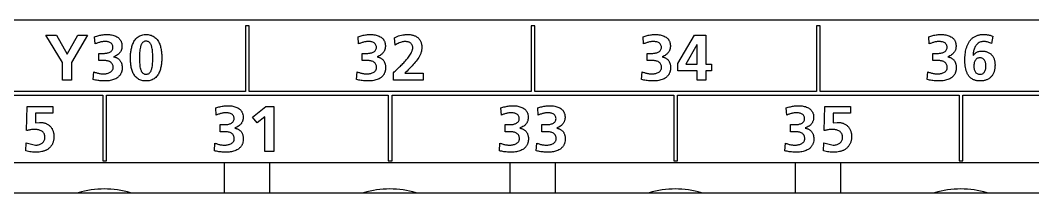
# Model space of a CAD drawing. Extents: x 147 to 432, y 261 to 358.
# Drawn here: x 345.72 to 372.75, y 280.18 to 284.78 of the extents above; entities that cross this region are included whole.
import ezdxf

# ---------------------------------------------------------------- set-up
doc = ezdxf.new("R2010")
doc.units = 0
doc.header["$MEASUREMENT"] = 0
doc.layers.get('0').update_dxf_attribs({"linetype": 'CONTINUOUS'})

msp = doc.modelspace()

# ---------------------------------------------------------------- linework, layer by layer
at = {"color": 7, "linetype": 'Continuous'}
for p, q in [((431.90553, 284.77723), (249.95553, 284.77723)), ((351.83314, 284.62696), (351.73323, 284.62696)), ((351.73323, 284.62696), (351.73323, 282.87686)), ((351.83314, 282.87686), (351.83314, 284.62696)), ((359.45335, 284.62696), (359.35344, 284.62696)), ((359.35344, 284.62696), (359.35344, 282.87686)), ((359.45335, 282.87686), (359.45335, 284.62696)), ((367.07321, 284.62696), (366.9733, 284.62696)), ((366.9733, 284.62696), (366.9733, 282.87686)), ((367.07321, 282.87686), (367.07321, 284.62696)), ((346.84568, 283.65269), (346.40781, 284.3772)), ((346.40781, 284.3772), (346.68927, 284.3772)), ((346.68927, 284.3772), (346.9728, 283.87421)), ((346.9728, 283.87421), (347.26116, 284.3772)), ((347.5154, 284.3772), (347.08615, 283.65269)), ((347.26116, 284.3772), (347.5154, 284.3772)), ((347.72004, 284.14534), (347.70626, 284.33758)), ((354.75114, 284.14534), (354.73736, 284.33758)), ((355.7261, 284.11296), (355.70715, 284.31208)), ((362.35791, 284.14534), (362.34413, 284.33758)), ((363.26983, 283.62169), (363.71803, 284.3772)), ((363.71803, 284.3772), (364.01672, 284.3772)), ((364.01672, 284.3772), (364.01672, 283.60618)), ((369.98328, 284.14534), (369.9695, 284.33758)), ((371.67827, 284.3548), (371.64726, 284.16084)), ((363.78315, 284.12639), (363.48618, 283.60618)), ((363.78659, 284.12639), (363.78315, 284.12639)), ((363.78659, 283.60618), (363.78659, 284.12639)), ((347.81961, 283.70402), (347.81961, 283.89316)), ((347.81961, 283.89316), (347.92951, 283.89316)), ((354.8507, 283.70402), (354.8507, 283.89316)), ((354.8507, 283.89316), (354.9606, 283.89316)), ((362.45747, 283.70402), (362.45747, 283.89316)), ((362.45747, 283.89316), (362.56737, 283.89316)), ((370.08285, 283.70402), (370.08285, 283.89316)), ((370.08285, 283.89316), (370.19275, 283.89316)), ((346.84568, 283.17865), (346.84568, 283.65269)), ((347.08615, 283.65269), (347.08615, 283.17865)), ((347.9364, 283.70402), (347.81961, 283.70402)), ((354.96749, 283.70402), (354.8507, 283.70402)), ((362.57426, 283.70402), (362.45747, 283.70402)), ((363.26983, 283.42773), (363.26983, 283.62169)), ((363.48618, 283.60618), (363.78659, 283.60618)), ((364.01672, 283.60618), (364.16969, 283.60618)), ((364.16969, 283.60618), (364.16969, 283.42773)), ((370.19964, 283.70402), (370.08285, 283.70402)), ((347.66871, 283.19759), (347.68249, 283.40189)), ((354.69946, 283.19759), (354.71324, 283.40189)), ((355.67994, 283.17865), (355.67994, 283.3795)), ((355.98724, 283.36744), (356.47644, 283.36744)), ((356.47644, 283.36744), (356.47644, 283.17865)), ((362.30623, 283.19759), (362.32001, 283.40189)), ((363.78659, 283.42773), (363.26983, 283.42773)), ((363.78659, 283.17865), (363.78659, 283.42773)), ((364.01672, 283.42773), (364.01672, 283.17865)), ((364.16969, 283.42773), (364.01672, 283.42773)), ((369.93161, 283.19759), (369.94539, 283.40189)), ((347.08615, 283.17865), (346.84568, 283.17865)), ((356.47644, 283.17865), (355.67994, 283.17865)), ((364.01672, 283.17865), (363.78659, 283.17865)), ((351.73323, 282.87686), (344.31319, 282.8772)), ((344.31319, 282.77729), (347.92365, 282.77695)), ((347.92365, 282.77695), (347.92365, 281.02684)), ((348.02356, 282.77695), (355.54351, 282.77695)), ((348.02356, 281.02684), (348.02356, 282.77695)), ((359.35344, 282.87686), (351.83314, 282.87686)), ((355.54351, 282.77695), (355.54351, 281.02684)), ((355.64342, 282.77695), (363.16337, 282.77695)), ((355.64342, 281.02684), (355.64342, 282.77695)), ((366.9733, 282.87686), (359.45335, 282.87686)), ((363.16337, 282.77695), (363.16337, 281.02684)), ((363.26328, 282.77695), (370.78323, 282.77695)), ((363.26328, 281.02684), (363.26328, 282.77695)), ((374.49326, 282.87686), (367.07321, 282.87686)), ((370.78323, 282.77695), (370.78323, 281.02684)), ((370.88314, 281.02684), (370.88314, 282.77695)), ((370.88314, 282.77695), (374.49326, 282.77695)), ((345.89104, 281.83299), (345.90276, 282.47688)), ((345.90276, 282.47688), (346.59143, 282.47688)), ((346.59143, 282.47688), (346.59143, 282.29842)), ((350.95327, 282.24503), (350.93948, 282.43726)), ((351.92237, 282.19542), (352.27274, 282.47688)), ((352.27274, 282.47688), (352.48564, 282.47688)), ((352.48564, 282.47688), (352.48564, 281.27833)), ((358.56314, 282.24503), (358.5497, 282.43726)), ((359.54568, 282.24503), (359.53224, 282.43726)), ((366.18059, 282.24503), (366.16681, 282.43726)), ((367.18104, 281.83299), (367.19276, 282.47688)), ((367.19276, 282.47688), (367.88143, 282.47688)), ((367.88143, 282.47688), (367.88143, 282.29842)), ((346.12944, 282.29842), (346.12428, 282.04245)), ((346.59143, 282.29842), (346.12944, 282.29842)), ((352.0426, 282.03901), (351.92237, 282.19542)), ((352.24518, 282.20403), (352.0426, 282.03901)), ((352.24518, 281.27833), (352.24518, 282.20403)), ((367.41944, 282.29842), (367.41428, 282.04245)), ((367.88143, 282.29842), (367.41944, 282.29842)), ((346.12428, 282.04245), (346.23417, 282.05451)), ((351.05283, 281.80371), (351.05283, 281.99284)), ((351.05283, 281.99284), (351.16273, 281.99284)), ((358.66304, 281.80371), (358.66304, 281.99284)), ((358.66304, 281.99284), (358.77294, 281.99284)), ((359.64559, 281.80371), (359.64559, 281.99284)), ((359.64559, 281.99284), (359.75548, 281.99284)), ((366.28015, 281.80371), (366.28015, 281.99284)), ((366.28015, 281.99284), (366.39005, 281.99284)), ((367.41428, 282.04245), (367.52417, 282.05451)), ((351.16962, 281.80371), (351.05283, 281.80371)), ((358.77983, 281.80371), (358.66304, 281.80371)), ((359.76237, 281.80371), (359.64559, 281.80371)), ((366.39694, 281.80371), (366.28015, 281.80371)), ((345.87382, 281.29211), (345.87898, 281.50674)), ((345.87898, 281.50674), (346.12428, 281.44645)), ((350.90159, 281.29728), (350.91537, 281.50157)), ((358.5118, 281.29728), (358.52559, 281.50157)), ((359.49435, 281.29728), (359.50813, 281.50157)), ((366.12926, 281.29728), (366.14304, 281.50157)), ((367.16382, 281.29211), (367.16899, 281.50674)), ((367.16899, 281.50674), (367.41428, 281.44645)), ((352.48564, 281.27833), (352.24518, 281.27833)), ((347.92365, 281.02684), (348.02356, 281.02684)), ((351.16553, 280.97723), (351.16553, 280.17724)), ((352.38553, 280.17724), (352.38553, 280.97723)), ((355.54351, 281.02684), (355.64342, 281.02684)), ((358.78553, 280.97723), (358.78553, 280.17724)), ((360.00553, 280.17724), (360.00553, 280.97723)), ((363.16337, 281.02684), (363.26328, 281.02684)), ((366.40553, 280.97723), (366.40553, 280.17724)), ((367.62553, 280.17724), (367.62553, 280.97723)), ((370.78323, 281.02684), (370.88314, 281.02684))]:
    msp.add_line(p, q, dxfattribs=at)
for points in [[(347.70626, 284.33758), (347.733297, 284.347651), (347.760684, 284.356725), (347.788373, 284.364834), (347.81632, 284.372005), (347.844145, 284.378191), (347.872492, 284.383565), (347.900992, 284.388062), (347.929614, 284.391698), (347.958331, 284.394487), (347.987118, 284.396431), (348.015948, 284.397573), (348.044798, 284.397848), (348.073638, 284.397035), (348.102484, 284.394978), (348.131136, 284.391609), (348.1596, 284.3869), (348.187791, 284.38077), (348.215602, 284.373103), (348.242896, 284.363764), (348.269499, 284.35261), (348.295184, 284.339483), (348.319671, 284.324241, -0.024679), (348.342622, 284.306777, -0.026626), (348.363658, 284.287048, -0.028502), (348.382396, 284.265129, -0.028882), (348.398487, 284.241199, -0.028888), (348.411715, 284.215575, -0.027389), (348.421963, 284.188623), (348.429206, 284.161283), (348.433876, 284.132824), (348.436046, 284.10406), (348.43601, 284.076129), (348.433739, 284.047372), (348.428912, 284.018938, -0.026391), (348.421267, 283.991129, -0.028288), (348.410633, 283.964323, -0.029202), (348.396978, 283.938923, -0.028999), (348.380458, 283.915287, -0.027419), (348.36138, 283.89366, -0.024871), (348.340145, 283.874142), (348.317176, 283.856696), (348.292857, 283.841179), (348.267505, 283.827414), (348.241393, 283.815145), (348.214693, 283.804214)], [(348.66331, 283.77465, -0.010947), (348.664364, 283.830983, -0.010486), (348.667826, 283.887226, -0.011929), (348.673785, 283.943258, -0.013786), (348.682613, 283.998906, -0.015831), (348.694718, 284.053932, -0.018694), (348.710574, 284.107993, -0.022185), (348.730776, 284.160579, -0.026677), (348.756003, 284.210937, -0.031904), (348.786924, 284.258002, -0.037206), (348.824039, 284.300338, -0.041942), (348.867354, 284.336278, -0.043179), (348.916132, 284.364357, -0.041311), (348.96898, 284.383749, -0.037362), (349.024203, 284.3946, -0.030572), (349.080415, 284.397871, -0.029986), (349.136659, 284.39454, -0.034964), (349.19196, 284.383963, -0.039622), (349.245075, 284.365293, -0.043162), (349.294331, 284.33806, -0.042653), (349.338224, 284.302825, -0.038567), (349.375816, 284.260917, -0.033471), (349.40699, 284.214023, -0.02784), (349.432214, 284.163661, -0.023044), (349.452198, 284.110992, -0.01912), (349.467699, 284.056827, -0.01589), (349.479382, 284.001708, -0.01348), (349.487778, 283.946225, -0.011594), (349.493417, 283.890159, -0.010018), (349.496632, 283.833902, -0.009002), (349.497708, 283.777564, -0.009046), (349.496792, 283.721221, -0.01032), (349.493695, 283.664959, -0.011831), (349.488113, 283.608889, -0.0137), (349.47969, 283.553178, -0.016087), (349.467968, 283.498069, -0.019304), (349.452389, 283.443928, -0.023187), (349.432293, 283.391304, -0.027993), (349.406934, 283.341014, -0.033021), (349.376119, 283.294877, -0.038531), (349.338478, 283.253013, -0.042609), (349.29456, 283.217818, -0.042889), (349.245296, 283.190598, -0.039713), (349.192187, 283.171921, -0.03513), (349.136899, 283.161384, -0.028842), (349.080694, 283.157986, -0.028069), (349.024411, 283.160781, -0.033589), (348.968944, 283.170464, -0.038637), (348.91545, 283.188034, -0.043454), (348.865584, 283.21413, -0.043455), (348.820974, 283.248453, -0.040357), (348.782783, 283.289808, -0.035326), (348.75126, 283.336463, -0.029285), (348.725997, 283.386804, -0.024136), (348.706234, 283.439554, -0.019701), (348.691142, 283.493834, -0.016157), (348.679974, 283.54906, -0.013588), (348.672096, 283.604853, -0.011222), (348.666998, 283.660969, -0.008866), (348.66415, 283.717248, -0.009183), (348.663306, 283.773592)], [(354.73736, 284.33758), (354.764391, 284.347649), (354.791773, 284.356722), (354.819456, 284.364829), (354.847396, 284.372), (354.875238, 284.378191), (354.90358, 284.383564), (354.932073, 284.388061), (354.960689, 284.391696), (354.9894, 284.394486), (355.018181, 284.39643), (355.047005, 284.397573), (355.075849, 284.397849), (355.104683, 284.397037), (355.133564, 284.394978), (355.16221, 284.391607), (355.190667, 284.386895), (355.218851, 284.380761), (355.246654, 284.373088), (355.273938, 284.363739), (355.300529, 284.352573), (355.326199, 284.339431), (355.350668, 284.324171, -0.024716), (355.373596, 284.306687, -0.026653), (355.394606, 284.286939, -0.028519), (355.413313, 284.265002, -0.028876), (355.429371, 284.241057, -0.028871), (355.442566, 284.215423, -0.027351), (355.452783, 284.188465), (355.459966, 284.161283), (355.464629, 284.132829), (355.466796, 284.104071), (355.46676, 284.076132), (355.46449, 284.047381), (355.459665, 284.018953, -0.026384), (355.452024, 283.991149, -0.028281), (355.441394, 283.964348, -0.029195), (355.427746, 283.938952, -0.028994), (355.411232, 283.915318, -0.027416), (355.392162, 283.893692, -0.02487), (355.370935, 283.874175), (355.347973, 283.856729), (355.323662, 283.841212), (355.298318, 283.827446), (355.272213, 283.815176), (355.24552, 283.804243)], [(355.70715, 284.31208), (355.743132, 284.329107), (355.779924, 284.344306), (355.81742, 284.357676), (355.855523, 284.369198), (355.894144, 284.378848), (355.933192, 284.386588), (355.972348, 284.39234, -0.012976), (356.011977, 284.39611, -0.01341), (356.051747, 284.39779, -0.014833), (356.091547, 284.397234, -0.017169), (356.13123, 284.394134, -0.019752), (356.170575, 284.388121, -0.022297), (356.208771, 284.378947, -0.025971), (356.24639, 284.365973, -0.029424), (356.28234, 284.348919, -0.032767), (356.315887, 284.327535, -0.035233), (356.346224, 284.301805, -0.035375), (356.37225, 284.27248, -0.034973), (356.39419, 284.239299, -0.03268), (356.411453, 284.203456, -0.029483), (356.424144, 284.165745, -0.025184), (356.432627, 284.126869, -0.021568), (356.437487, 284.087366, -0.022129), (356.43889, 284.0475, -0.02282), (356.436716, 284.007757, -0.023839), (356.430852, 283.968393, -0.022395), (356.421325, 283.929759, -0.019229), (356.408618, 283.892037, -0.016828), (356.393235, 283.855322, -0.014784), (356.375564, 283.819653, -0.012912), (356.355948, 283.785015), (356.334688, 283.751358), (356.312055, 283.718608), (356.28826, 283.686691), (356.263488, 283.655526), (356.237891, 283.625035), (356.211602, 283.595138), (356.184736, 283.565758), (356.157368, 283.536788), (356.129642, 283.508217), (356.101606, 283.479952), (356.073344, 283.451912), (356.044968, 283.423988), (356.016556, 283.3961), (355.988089, 283.368267)], [(362.34413, 284.33758), (362.371161, 284.347649), (362.398543, 284.356722), (362.426226, 284.364829), (362.454166, 284.372), (362.482008, 284.378191), (362.51035, 284.383564), (362.538843, 284.388061), (362.567459, 284.391696), (362.59617, 284.394486), (362.624951, 284.39643), (362.653775, 284.397573), (362.682619, 284.397849), (362.711453, 284.397037), (362.740334, 284.394978), (362.76898, 284.391607), (362.797437, 284.386895), (362.825621, 284.380761), (362.853424, 284.373088), (362.880708, 284.363739), (362.907299, 284.352573), (362.932969, 284.339431), (362.957438, 284.324171, -0.024716), (362.980366, 284.306687, -0.026653), (363.001376, 284.286939, -0.028519), (363.020083, 284.265002, -0.028876), (363.036141, 284.241057, -0.028871), (363.049336, 284.215423, -0.027351), (363.059553, 284.188465), (363.066736, 284.161283), (363.071399, 284.132829), (363.073566, 284.104071), (363.07353, 284.076132), (363.07126, 284.047381), (363.066435, 284.018953, -0.026384), (363.058794, 283.991149, -0.028281), (363.048164, 283.964348, -0.029195), (363.034516, 283.938952, -0.028994), (363.018002, 283.915318, -0.027416), (362.998932, 283.893692, -0.02487), (362.977705, 283.874175), (362.954743, 283.856729), (362.930432, 283.841212), (362.905088, 283.827446), (362.878983, 283.815176), (362.85229, 283.804243)], [(369.9695, 284.33758), (369.996531, 284.347649), (370.023913, 284.356722), (370.051596, 284.364829), (370.079537, 284.371999), (370.107382, 284.378191), (370.135723, 284.383564), (370.164217, 284.38806), (370.192833, 284.391696), (370.221544, 284.394485), (370.250325, 284.396429), (370.279149, 284.397572), (370.307993, 284.397849), (370.336827, 284.397038), (370.365711, 284.394978), (370.394357, 284.391607), (370.422814, 284.386895), (370.450998, 284.38076), (370.478801, 284.373086), (370.506085, 284.363737), (370.532676, 284.35257), (370.558346, 284.339428), (370.582814, 284.324167, -0.024717), (370.605742, 284.306683, -0.026653), (370.626751, 284.286934, -0.028519), (370.645457, 284.264996, -0.028876), (370.661515, 284.241051, -0.028871), (370.674709, 284.215416, -0.02735), (370.684925, 284.188458), (370.692106, 284.161283), (370.696769, 284.132829), (370.698936, 284.104071), (370.6989, 284.076132), (370.69663, 284.047381), (370.691806, 284.018953, -0.026383), (370.684165, 283.991149, -0.02828), (370.673536, 283.964347, -0.029196), (370.659888, 283.938951, -0.028996), (370.643375, 283.915317, -0.027418), (370.624305, 283.893691, -0.024872), (370.603078, 283.874174), (370.580116, 283.856727), (370.555804, 283.841211), (370.53046, 283.827445), (370.504355, 283.815175), (370.477661, 283.804243)], [(371.15634, 283.83459, -0.029537), (371.180156, 283.865477, -0.034953), (371.207678, 283.893101, -0.039633), (371.239004, 283.916307, -0.040411), (371.272974, 283.933842, -0.038637), (371.310011, 283.946017, -0.033088), (371.348423, 283.952758, -0.026661), (371.38785, 283.95483, -0.020623), (371.426834, 283.953372, -0.021984), (371.465556, 283.948604, -0.025032), (371.50366, 283.94024, -0.028315), (371.540647, 283.927859, -0.031127), (371.575903, 283.911183, -0.033531), (371.60911, 283.889842, -0.034112), (371.638755, 283.864505, -0.033922), (371.664681, 283.835376, -0.032236), (371.686542, 283.80308, -0.029701), (371.70424, 283.768323, -0.026866), (371.717897, 283.731786, -0.024411), (371.727996, 283.693076, -0.021537), (371.734345, 283.654581, -0.018656), (371.737559, 283.615701, -0.014916), (371.738162, 283.576684, -0.01438), (371.736511, 283.537699, -0.014785), (371.732593, 283.498875, -0.016902), (371.726238, 283.460377, -0.01937), (371.717109, 283.422444, -0.02181), (371.704894, 283.385393, -0.024357), (371.689316, 283.349627, -0.027093), (371.670151, 283.315654, -0.029165), (371.64729, 283.284051, -0.030785), (371.620803, 283.255423, -0.031164), (371.590986, 283.230284, -0.030179), (371.558302, 283.209001, -0.028584), (371.523346, 283.1917, -0.025962), (371.486709, 283.178305, -0.023277), (371.448927, 283.168581, -0.020397), (371.410439, 283.162187, -0.018175), (371.371584, 283.15877, -0.016246), (371.332573, 283.158033, -0.017656), (371.29359, 283.159888, -0.020708), (371.254878, 283.164722, -0.023663), (371.216748, 283.172972, -0.026607), (371.17964, 283.185002, -0.029268), (371.144115, 283.201109, -0.03068), (371.11077, 283.221344, -0.031343), (371.08021, 283.245573, -0.030023), (371.052829, 283.273371, -0.027978), (371.028878, 283.304156, -0.025029), (371.008311, 283.337307, -0.022072), (370.990957, 283.372248, -0.019088), (370.97653, 283.408501, -0.016579), (370.96472, 283.44569, -0.014234), (370.95522, 283.483538), (370.947745, 283.521837), (370.942051, 283.560443), (370.937914, 283.599248), (370.935146, 283.638174), (370.933581, 283.677166), (370.9331, 283.71608), (370.933621, 283.755102), (370.935189, 283.794095), (370.937916, 283.833486), (370.941817, 283.872314), (370.947095, 283.911606), (370.953675, 283.95007), (370.961749, 283.988249), (370.971234, 284.025314), (370.98265, 284.062629, -0.01359), (370.995982, 284.0993, -0.015068), (371.011389, 284.13515, -0.016749), (371.029042, 284.169945, -0.018461), (371.049099, 284.203411, -0.020268), (371.071683, 284.235225, -0.022126), (371.096879, 284.265009, -0.023352), (371.124678, 284.292382, -0.024711), (371.15497, 284.316959, -0.024817), (371.187555, 284.338405, -0.024594), (371.222098, 284.356536, -0.023919), (371.258235, 284.371215, -0.022346), (371.29558, 284.382497, -0.020935), (371.333767, 284.39051, -0.018762), (371.372476, 284.395465, -0.016527), (371.411444, 284.39768, -0.013963), (371.450466, 284.397499), (371.489429, 284.39535, -0.013188), (371.528723, 284.391145, -0.01336), (371.567247, 284.384935, -0.013414), (371.605383, 284.376671, -0.013232), (371.643025, 284.366385), (371.67827, 284.3548)], [(355.67994, 283.3795), (355.703296, 283.401489), (355.726763, 283.42336), (355.750345, 283.445106), (355.773941, 283.466837), (355.797449, 283.488664), (355.82083, 283.510626), (355.84407, 283.532738), (355.867152, 283.555014), (355.890051, 283.577479), (355.912739, 283.600155), (355.93519, 283.623068), (355.957371, 283.64624), (355.979253, 283.669697), (356.000798, 283.693462), (356.021961, 283.717568), (356.042686, 283.742052), (356.062914, 283.766946), (356.08256, 283.792301), (356.101516, 283.818175), (356.119671, 283.844622), (356.136844, 283.871715), (356.152811, 283.899532), (356.167295, 283.92813), (356.179812, 283.957627, 0.02369), (356.189769, 283.988117, 0.031293), (356.196362, 284.019554, 0.040733), (356.198378, 284.05154, 0.049142), (356.194634, 284.083348, 0.056011), (356.184326, 284.113655, 0.05771), (356.167415, 284.140831, 0.053389), (356.144907, 284.163602, 0.046155), (356.118329, 284.181483, 0.040416), (356.088154, 284.194942, 0.033802), (356.057277, 284.203548, 0.030991), (356.025547, 284.208121, 0.027059), (355.993495, 284.208961, 0.02211), (355.96151, 284.206652, 0.020425), (355.929832, 284.201656, 0.018944), (355.897777, 284.193969), (355.867198, 284.184297), (355.837283, 284.172727), (355.808062, 284.159501), (355.779536, 284.144835), (355.751688, 284.128917), (355.7261, 284.11296)], [(348.21304, 283.80014, -0.026744), (348.243139, 283.794679, -0.026615), (348.272504, 283.786054, -0.029939), (348.300703, 283.774183, -0.031908), (348.327212, 283.758909, -0.032854), (348.351518, 283.740329, -0.032921), (348.373173, 283.718718, -0.031765), (348.391861, 283.694494, -0.02981), (348.407431, 283.668155, -0.027536), (348.419883, 283.640203, -0.025179), (348.429324, 283.611095, -0.022892), (348.435933, 283.58121), (348.43989, 283.550862), (348.441412, 283.520298), (348.440758, 283.489699), (348.437865, 283.459229), (348.432532, 283.429092, -0.022857), (348.424574, 283.399533, -0.024835), (348.413842, 283.370873, -0.026084), (348.400235, 283.343463, -0.026403), (348.383834, 283.317626, -0.026395), (348.364791, 283.293672, -0.025097), (348.343385, 283.2718, -0.023785), (348.319943, 283.252125, -0.021757), (348.294807, 283.234662), (348.268306, 283.219348), (348.240722, 283.206079), (348.212298, 283.194718), (348.183227, 283.185129), (348.153666, 283.177177), (348.123739, 283.170738), (348.093543, 283.165698), (348.063157, 283.161973), (348.032643, 283.159507), (348.002055, 283.158226), (347.971442, 283.158022), (347.940835, 283.158696), (347.910251, 283.16006), (347.879705, 283.162111), (347.849212, 283.164836), (347.818788, 283.168247), (347.78769, 283.172489), (347.757473, 283.177405), (347.727407, 283.183174), (347.697545, 283.189913), (347.66871, 283.19759)], [(355.24379, 283.80014, -0.026702), (355.273895, 283.794692, -0.026558), (355.303269, 283.786087, -0.029926), (355.331481, 283.774238, -0.031942), (355.358004, 283.758983, -0.032921), (355.382324, 283.740415, -0.033007), (355.403986, 283.718808, -0.031845), (355.422674, 283.69458, -0.029868), (355.438238, 283.668233, -0.027565), (355.450676, 283.640271, -0.025177), (355.460101, 283.611154, -0.022862), (355.466695, 283.581263), (355.470643, 283.55091), (355.472162, 283.520343), (355.47151, 283.489741), (355.468624, 283.459267), (355.4633, 283.429124, -0.022844), (355.455353, 283.399559, -0.024824), (355.444632, 283.370891, -0.026081), (355.431037, 283.343472, -0.026411), (355.414646, 283.317625, -0.026412), (355.39561, 283.293661, -0.02512), (355.374209, 283.271779, -0.023811), (355.350769, 283.252098, -0.021782), (355.325633, 283.23463), (355.299129, 283.219313), (355.271542, 283.206045), (355.243113, 283.194686), (355.214038, 283.185101), (355.184472, 283.177154), (355.15454, 283.17072), (355.12434, 283.165687), (355.09395, 283.161967), (355.063432, 283.159505), (355.032841, 283.158226), (355.002224, 283.158022), (354.971614, 283.158695), (354.941027, 283.160058), (354.910478, 283.162109), (354.879981, 283.164834), (354.849554, 283.168245), (354.81844, 283.172489), (354.78822, 283.177406), (354.758151, 283.183175), (354.728285, 283.189915), (354.69946, 283.19759)], [(362.85056, 283.80014, -0.026702), (362.880665, 283.794692, -0.026558), (362.910039, 283.786087, -0.029926), (362.938251, 283.774238, -0.031942), (362.964774, 283.758983, -0.032921), (362.989093, 283.740415, -0.033007), (363.010756, 283.718808, -0.031845), (363.029444, 283.694581, -0.029868), (363.045007, 283.668233, -0.027565), (363.057446, 283.640272, -0.025177), (363.066871, 283.611155, -0.022862), (363.073465, 283.581264), (363.077413, 283.550911), (363.078932, 283.520344), (363.078281, 283.489742), (363.075394, 283.459268), (363.07007, 283.429125, -0.022844), (363.062123, 283.39956, -0.024824), (363.051403, 283.370893, -0.026081), (363.037808, 283.343473, -0.026411), (363.021417, 283.317626, -0.026412), (363.002381, 283.293662, -0.02512), (362.980981, 283.27178, -0.023811), (362.957541, 283.252098, -0.021782), (362.932405, 283.23463), (362.905901, 283.219314), (362.878314, 283.206045), (362.849885, 283.194686), (362.82081, 283.185101), (362.791244, 283.177153), (362.761313, 283.17072), (362.731113, 283.165686), (362.700723, 283.161967), (362.670205, 283.159505), (362.639615, 283.158226), (362.608998, 283.158022), (362.578387, 283.158696), (362.5478, 283.160061), (362.517251, 283.162115), (362.486755, 283.164844), (362.456329, 283.168261), (362.425362, 283.172489), (362.395142, 283.177406), (362.365072, 283.183172), (362.335204, 283.1899), (362.30623, 283.19759)], [(370.47593, 283.80014, -0.026702), (370.506034, 283.794692, -0.026557), (370.535408, 283.786087, -0.029926), (370.563621, 283.774238, -0.031942), (370.590144, 283.758983, -0.032921), (370.614463, 283.740416, -0.033007), (370.636125, 283.718809, -0.031845), (370.654814, 283.694582, -0.029868), (370.670377, 283.668234, -0.027565), (370.682815, 283.640273, -0.025177), (370.692241, 283.611156, -0.022862), (370.698834, 283.581265), (370.702782, 283.550913), (370.704302, 283.520346), (370.703651, 283.489744), (370.700765, 283.45927), (370.695441, 283.429127, -0.022843), (370.687494, 283.399562, -0.024824), (370.676774, 283.370895, -0.02608), (370.663179, 283.343476, -0.026411), (370.646789, 283.317628, -0.026412), (370.627753, 283.293664, -0.02512), (370.606353, 283.271782, -0.023811), (370.582913, 283.2521, -0.021782), (370.557778, 283.234632), (370.531274, 283.219315), (370.503687, 283.206046), (370.475259, 283.194687), (370.446184, 283.185102), (370.416618, 283.177154), (370.386687, 283.170721), (370.356487, 283.165687), (370.326097, 283.161967), (370.29558, 283.159505), (370.264989, 283.158226), (370.234372, 283.158022), (370.203762, 283.158695), (370.173175, 283.160058), (370.142626, 283.162109), (370.11213, 283.164834), (370.081703, 283.168246), (370.05059, 283.172489), (370.02037, 283.177406), (369.990301, 283.183175), (369.960436, 283.189915), (369.93161, 283.19759)], [(347.68249, 283.40189), (347.702791, 283.394087), (347.723273, 283.38677), (347.743054, 283.380242), (347.763876, 283.37396), (347.784494, 283.368348), (347.805635, 283.363238), (347.826918, 283.358763), (347.848492, 283.35493), (347.870017, 283.351821), (347.892449, 283.34936), (347.914138, 283.347755), (347.935869, 283.346872), (347.957616, 283.346935), (347.979716, 283.348242), (348.001307, 283.350836), (348.023622, 283.354842), (348.044773, 283.359898), (348.065588, 283.366192), (348.085959, 283.373803), (348.105737, 283.382837), (348.124719, 283.39344), (348.14262, 283.405775), (348.159055, 283.420003), (348.173501, 283.436235), (348.185384, 283.454423, 0.042822), (348.194127, 283.474323, 0.044498), (348.199233, 283.49542), (348.20098, 283.51696), (348.200143, 283.538688), (348.196984, 283.560197), (348.191503, 283.581238), (348.183331, 283.601372), (348.17274, 283.619502), (348.15913, 283.636443), (348.143698, 283.65081), (348.12605, 283.663328), (348.106958, 283.673724), (348.08691, 283.682141), (348.066219, 283.688824), (348.045102, 283.69402), (348.023709, 283.69793), (348.002144, 283.700737), (347.980978, 283.702587), (347.959254, 283.703706), (347.937507, 283.704026)], [(354.71324, 283.40189), (354.733537, 283.394091), (354.754015, 283.386781), (354.773838, 283.380247), (354.794657, 283.373975), (354.815365, 283.368348), (354.836501, 283.363248), (354.857781, 283.358781), (354.879462, 283.354934), (354.900982, 283.351829), (354.923509, 283.34936), (354.945192, 283.347756), (354.966917, 283.346873), (354.988659, 283.346933), (355.010804, 283.348242), (355.032388, 283.350838), (355.054679, 283.354844), (355.075822, 283.359905), (355.096629, 283.366208), (355.116989, 283.37383), (355.136754, 283.38288), (355.155719, 283.393502), (355.173597, 283.40586), (355.190002, 283.420113), (355.204412, 283.436369), (355.216252, 283.454578, 0.042794), (355.224949, 283.474492, 0.044349), (355.230013, 283.495594), (355.23173, 283.51696), (355.230893, 283.538682), (355.227737, 283.560186), (355.22226, 283.581222), (355.214526, 283.600468), (355.203499, 283.619502), (355.189898, 283.636442), (355.174475, 283.650811), (355.156843, 283.663328), (355.137759, 283.673728), (355.11772, 283.68215), (355.097036, 283.688836), (355.075925, 283.694034), (355.053577, 283.698092), (355.032012, 283.700852), (355.010348, 283.702697), (354.988628, 283.70376), (354.96749, 283.70402)], [(362.32001, 283.40189), (362.340308, 283.394091), (362.360787, 283.38678), (362.380609, 283.380247), (362.401429, 283.373975), (362.422135, 283.368348), (362.443273, 283.363247), (362.464554, 283.35878), (362.486232, 283.354934), (362.507754, 283.351829), (362.530279, 283.34936), (362.551963, 283.347756), (362.57369, 283.346873), (362.595433, 283.346933), (362.617574, 283.348242), (362.63916, 283.350838), (362.661449, 283.354844), (362.682594, 283.359906), (362.703402, 283.366209), (362.723763, 283.373832), (362.743529, 283.382883), (362.762495, 283.393506), (362.780374, 283.405865), (362.79678, 283.42012), (362.811189, 283.436378), (362.823028, 283.45459, 0.042801), (362.831723, 283.474505, 0.044352), (362.836785, 283.495609), (362.8385, 283.51696), (362.837666, 283.538684), (362.834517, 283.56019), (362.829052, 283.58123), (362.821337, 283.600473), (362.810334, 283.619502), (362.796744, 283.636454), (362.781347, 283.650817), (362.76374, 283.663328), (362.744658, 283.673734), (362.724619, 283.682158), (362.703933, 283.688843), (362.68282, 283.694038), (362.660478, 283.698092), (362.638911, 283.70085), (362.617246, 283.702694), (362.595524, 283.703758), (362.57426, 283.70402)], [(369.94539, 283.40189), (369.965686, 283.394091), (369.986164, 283.386781), (370.005988, 283.380247), (370.026807, 283.373975), (370.047514, 283.368348), (370.06865, 283.363248), (370.089929, 283.358781), (370.111609, 283.354934), (370.133129, 283.351829), (370.155654, 283.34936), (370.177337, 283.347756), (370.199062, 283.346873), (370.220802, 283.346933), (370.242947, 283.348242), (370.264531, 283.350838), (370.286822, 283.354844), (370.307966, 283.359905), (370.328772, 283.366207), (370.349131, 283.373829), (370.368896, 283.382879), (370.38786, 283.393501), (370.405738, 283.405859), (370.422143, 283.420112), (370.436552, 283.436368), (370.448392, 283.454577, 0.042793), (370.457088, 283.47449, 0.044347), (370.462153, 283.495591), (370.46387, 283.51696), (370.463033, 283.538682), (370.459877, 283.560185), (370.454401, 283.581221), (370.446666, 283.600468), (370.43564, 283.619502), (370.422038, 283.636442), (370.406616, 283.650811), (370.388984, 283.663328), (370.369901, 283.673728), (370.349862, 283.68215), (370.329178, 283.688837), (370.308068, 283.694034), (370.285722, 283.698092), (370.264158, 283.700853), (370.242494, 283.702697), (370.220774, 283.70376), (370.19964, 283.70402)], [(350.93948, 282.43726), (350.96651, 282.44733), (350.99389, 282.456405), (351.021572, 282.464512), (351.049512, 282.471683), (351.077362, 282.477875), (351.105702, 282.483247), (351.134195, 282.487743), (351.162811, 282.491378), (351.191521, 282.494166), (351.220301, 282.49611), (351.249124, 282.497253), (351.277967, 282.497529), (351.3068, 282.496715), (351.335608, 282.494657), (351.364253, 282.491282), (351.392709, 282.486566), (351.420891, 282.480427), (351.448692, 282.472751), (351.475975, 282.4634), (351.502565, 282.452234), (351.528236, 282.439095), (351.552707, 282.42384, -0.024687), (351.57564, 282.406364, -0.026627), (351.596657, 282.386625, -0.028501), (351.615375, 282.364698, -0.028869), (351.631445, 282.340762, -0.028876), (351.644654, 282.315136, -0.027368), (351.654885, 282.288184), (351.662086, 282.260972), (351.666755, 282.232521), (351.668925, 282.203764), (351.66889, 282.175822), (351.666621, 282.147072), (351.661796, 282.118644, -0.026382), (351.654157, 282.090841, -0.028279), (351.643528, 282.06404, -0.029194), (351.629882, 282.038644, -0.028994), (351.61337, 282.01501, -0.027417), (351.594301, 281.993384, -0.024872), (351.573076, 281.973867), (351.550115, 281.95642), (351.525805, 281.940902), (351.500462, 281.927136), (351.474358, 281.914866), (351.447666, 281.903932)], [(358.5497, 282.43726), (358.576729, 282.44733), (358.604109, 282.456404), (358.631791, 282.464512), (358.659731, 282.471682), (358.687581, 282.477875), (358.715921, 282.483247), (358.744414, 282.487743), (358.773029, 282.491378), (358.801739, 282.494166), (358.830518, 282.49611), (358.859341, 282.497253), (358.888184, 282.497529), (358.917016, 282.496715), (358.945818, 282.494657), (358.974463, 282.491282), (359.002918, 282.486566), (359.031099, 282.480428), (359.0589, 282.472751), (359.086183, 282.463401), (359.112773, 282.452235), (359.138443, 282.439096), (359.162914, 282.423842, -0.024687), (359.185847, 282.406366, -0.026627), (359.206865, 282.386627, -0.0285), (359.225582, 282.364701, -0.028868), (359.241653, 282.340766, -0.028875), (359.254862, 282.31514, -0.027368), (359.265093, 282.288189), (359.272296, 282.260972), (359.276965, 282.232521), (359.279135, 282.203764), (359.279101, 282.175823), (359.276831, 282.147073), (359.272007, 282.118645, -0.02638), (359.264368, 282.090842, -0.028277), (359.253741, 282.064041, -0.029194), (359.240095, 282.038645, -0.028995), (359.223585, 282.015011, -0.027418), (359.204517, 281.993384, -0.024873), (359.183292, 281.973866), (359.160332, 281.956419), (359.136023, 281.940901), (359.11068, 281.927135), (359.084576, 281.914865), (359.057884, 281.903932)], [(359.53224, 282.43726), (359.559269, 282.44733), (359.586649, 282.456404), (359.614331, 282.464512), (359.642271, 282.471682), (359.670121, 282.477875), (359.698462, 282.483247), (359.726954, 282.487743), (359.75557, 282.491377), (359.78428, 282.494166), (359.813059, 282.49611), (359.841882, 282.497252), (359.870725, 282.497529), (359.899557, 282.496715), (359.928368, 282.494657), (359.957012, 282.491282), (359.985468, 282.486566), (360.013649, 282.480427), (360.04145, 282.472751), (360.068733, 282.4634), (360.095323, 282.452233), (360.120993, 282.439094), (360.145463, 282.423839, -0.024688), (360.168396, 282.406362, -0.026628), (360.189412, 282.386623, -0.028501), (360.208129, 282.364695, -0.028869), (360.224198, 282.340759, -0.028875), (360.237406, 282.315133, -0.027367), (360.247636, 282.288181), (360.254837, 282.260972), (360.259506, 282.232521), (360.261675, 282.203764), (360.26164, 282.175823), (360.259371, 282.147073), (360.254547, 282.118645, -0.02638), (360.246908, 282.090842, -0.028277), (360.236281, 282.064041, -0.029194), (360.222635, 282.038645, -0.028995), (360.206124, 282.01501, -0.027418), (360.187056, 281.993384, -0.024873), (360.165832, 281.973866), (360.142872, 281.956419), (360.118562, 281.940901), (360.09322, 281.927135), (360.067116, 281.914865), (360.040424, 281.903932)], [(366.16681, 282.43726), (366.193855, 282.447309), (366.221245, 282.456374), (366.248935, 282.464481), (366.27688, 282.471656), (366.304838, 282.477877), (366.333185, 282.483253), (366.361684, 282.487753), (366.390305, 282.491389), (366.419023, 282.494178), (366.447809, 282.496119), (366.476639, 282.497257), (366.505489, 282.497527), (366.534328, 282.496708), (366.563024, 282.494658), (366.591676, 282.491289), (366.62014, 282.486581), (366.64833, 282.480452), (366.676142, 282.472786), (366.703436, 282.463448), (366.730039, 282.452294), (366.755723, 282.439168), (366.780211, 282.423927, -0.02468), (366.803162, 282.406463, -0.026627), (366.824198, 282.386735, -0.028503), (366.842936, 282.364817, -0.028883), (366.859027, 282.340887, -0.028889), (366.872255, 282.315263, -0.02739), (366.882503, 282.288311), (366.889746, 282.260972), (366.894416, 282.232514), (366.896586, 282.203751), (366.89655, 282.175819), (366.89428, 282.147062), (366.889453, 282.118628, -0.026388), (366.881811, 282.090819, -0.028286), (366.871178, 282.064013, -0.029201), (366.857525, 282.038612, -0.029), (366.841006, 282.014975, -0.027421), (366.82193, 281.993347, -0.024874), (366.800696, 281.973828), (366.777728, 281.956381), (366.753409, 281.940864), (366.728058, 281.927099), (366.701946, 281.91483), (366.675246, 281.903899)], [(346.23417, 282.05451, -0.017438), (346.269778, 282.053338, -0.017233), (346.305227, 282.049709, -0.01873), (346.340322, 282.043548, -0.020436), (346.374825, 282.034662, -0.022437), (346.408632, 282.022788, -0.024418), (346.440994, 282.007892, -0.026404), (346.471671, 281.989786, -0.028226), (346.50019, 281.968445, -0.028999), (346.526082, 281.943982, -0.029335), (346.548938, 281.916666, -0.028208), (346.568511, 281.886904, -0.026646), (346.584693, 281.85517, -0.024459), (346.597558, 281.821947, -0.02191), (346.60728, 281.787677, -0.018983), (346.614172, 281.752719, -0.017092), (346.618551, 281.717355, -0.01631), (346.62056, 281.681781), (346.620307, 281.646709, -0.018765), (346.617612, 281.611175, -0.021498), (346.612053, 281.575988, -0.022061), (346.603451, 281.541415, -0.022784), (346.59179, 281.507747, -0.023797), (346.577051, 281.475313, -0.024388), (346.559252, 281.444453, -0.024749), (346.538513, 281.415487, -0.024534), (346.515019, 281.388705, -0.023601), (346.489758, 281.364961, -0.023304), (346.461626, 281.3431, -0.022343), (346.431617, 281.323896, -0.020959), (346.400058, 281.307359, -0.019635), (346.367261, 281.293435, -0.018142), (346.333505, 281.282026, -0.016751), (346.299035, 281.272996), (346.264056, 281.266203), (346.228732, 281.261489), (346.193201, 281.258698), (346.157577, 281.257672), (346.121943, 281.258225), (346.086352, 281.260064), (346.050834, 281.262998), (346.015411, 281.266909), (345.97968, 281.271797), (345.944505, 281.27753), (345.909495, 281.284192), (345.87382, 281.29211)], [(351.44591, 281.89983, -0.026695), (351.476013, 281.894381, -0.02655), (351.505386, 281.885776, -0.029919), (351.533597, 281.873928, -0.031938), (351.56012, 281.858674, -0.032919), (351.584439, 281.840109, -0.033007), (351.606102, 281.818504, -0.031846), (351.62479, 281.794278, -0.02987), (351.640354, 281.767932, -0.027567), (351.652793, 281.739973, -0.025178), (351.662219, 281.710857, -0.022862), (351.668813, 281.680968), (351.672762, 281.650616), (351.674282, 281.62005), (351.67363, 281.58945), (351.670742, 281.558977), (351.665414, 281.528836, -0.022859), (351.657461, 281.499274, -0.024832), (351.646734, 281.47061, -0.026082), (351.633132, 281.443196, -0.026402), (351.616735, 281.417354, -0.026398), (351.597695, 281.393395, -0.0251), (351.576292, 281.371518, -0.023789), (351.552852, 281.351838, -0.021761), (351.527717, 281.33437), (351.501216, 281.319051), (351.473633, 281.305778), (351.445208, 281.294413), (351.416136, 281.284821), (351.386574, 281.276866), (351.356645, 281.270424), (351.326448, 281.265383), (351.29606, 281.261656), (351.265544, 281.259189), (351.234955, 281.257906), (351.204339, 281.257702), (351.17373, 281.258375), (351.143144, 281.259739), (351.112596, 281.26179), (351.082101, 281.264516), (351.051675, 281.267928), (351.02057, 281.272171), (350.990351, 281.277089), (350.960284, 281.28286), (350.93042, 281.289601), (350.90159, 281.29728)], [(359.05613, 281.89983, -0.026697), (359.086233, 281.894381, -0.026552), (359.115606, 281.885775, -0.02992), (359.143817, 281.873926, -0.031937), (359.170339, 281.858672, -0.032917), (359.194658, 281.840106, -0.033005), (359.216321, 281.8185, -0.031844), (359.235009, 281.794274, -0.029869), (359.250573, 281.767929, -0.027566), (359.263012, 281.739969, -0.025178), (359.272439, 281.710853, -0.022863), (359.279033, 281.680964), (359.282982, 281.650612), (359.284502, 281.620046), (359.28385, 281.589445), (359.280962, 281.558972), (359.275633, 281.528832, -0.02286), (359.267679, 281.49927, -0.024832), (359.256951, 281.470606, -0.026082), (359.243349, 281.443192, -0.026402), (359.226951, 281.417351, -0.026398), (359.20791, 281.393392, -0.025099), (359.186506, 281.371515, -0.023788), (359.163066, 281.351835, -0.02176), (359.137931, 281.334368), (359.111429, 281.31905), (359.083845, 281.305777), (359.05542, 281.294412), (359.026348, 281.28482), (358.996786, 281.276865), (358.966857, 281.270423), (358.93666, 281.265382), (358.906272, 281.261655), (358.875756, 281.259189), (358.845166, 281.257906), (358.81455, 281.257702), (358.783941, 281.258376), (358.753355, 281.259739), (358.722807, 281.261791), (358.692312, 281.264516), (358.661886, 281.267928), (358.630784, 281.272171), (358.600565, 281.277089), (358.570497, 281.282859), (358.540633, 281.289601), (358.5118, 281.29728)], [(360.03867, 281.89983, -0.026697), (360.068773, 281.894381, -0.026552), (360.098145, 281.885775, -0.02992), (360.126357, 281.873926, -0.031937), (360.152879, 281.858672, -0.032917), (360.177198, 281.840106, -0.033005), (360.19886, 281.818501, -0.031844), (360.217549, 281.794275, -0.029868), (360.233112, 281.76793, -0.027566), (360.245552, 281.73997, -0.025178), (360.254978, 281.710855, -0.022863), (360.261573, 281.680966), (360.265522, 281.650614), (360.267042, 281.620048), (360.26639, 281.589448), (360.263502, 281.558975), (360.258174, 281.528835, -0.022859), (360.250221, 281.499273, -0.024832), (360.239493, 281.470609, -0.026082), (360.225891, 281.443195, -0.026402), (360.209494, 281.417353, -0.026398), (360.190454, 281.393394, -0.0251), (360.169051, 281.371517, -0.023789), (360.145611, 281.351837, -0.021761), (360.120476, 281.334369), (360.093975, 281.319051), (360.066392, 281.305778), (360.037967, 281.294413), (360.008895, 281.28482), (359.979333, 281.276866), (359.949404, 281.270424), (359.919207, 281.265383), (359.888819, 281.261656), (359.858303, 281.259189), (359.827714, 281.257906), (359.797098, 281.257702), (359.766489, 281.258375), (359.735903, 281.259739), (359.705356, 281.26179), (359.674861, 281.264515), (359.644435, 281.267927), (359.613326, 281.272171), (359.583107, 281.277089), (359.55304, 281.28286), (359.523176, 281.289602), (359.49435, 281.29728)], [(366.67358, 281.89983, -0.026738), (366.703679, 281.894367, -0.026609), (366.733043, 281.885742, -0.029934), (366.761243, 281.873871, -0.031906), (366.787752, 281.858597, -0.032853), (366.812058, 281.840018, -0.032922), (366.833713, 281.818408, -0.031767), (366.852402, 281.794185, -0.029812), (366.867972, 281.767846, -0.027538), (366.880424, 281.739894, -0.02518), (366.889865, 281.710785, -0.022892), (366.896473, 281.680901), (366.90043, 281.650552), (366.901952, 281.619988), (366.901298, 281.58939), (366.898405, 281.55892), (366.893072, 281.528782, -0.022857), (366.885114, 281.499223, -0.024834), (366.874382, 281.470563, -0.026082), (366.860777, 281.443153, -0.026402), (366.844376, 281.417316, -0.026394), (366.825333, 281.393362, -0.025096), (366.803928, 281.371489, -0.023784), (366.780487, 281.351813, -0.021757), (366.755352, 281.33435), (366.728851, 281.319035), (366.701268, 281.305765), (366.672844, 281.294402), (366.643774, 281.284812), (366.614213, 281.276859), (366.584286, 281.270419), (366.55409, 281.265379), (366.523704, 281.261654), (366.49319, 281.259188), (366.462603, 281.257906), (366.431989, 281.257702), (366.401382, 281.258376), (366.370798, 281.25974), (366.340252, 281.261791), (366.309759, 281.264517), (366.279336, 281.267928), (366.248236, 281.272171), (366.218019, 281.277089), (366.187954, 281.282859), (366.158092, 281.2896), (366.12926, 281.29728)], [(367.52417, 282.05451, -0.017438), (367.559778, 282.053338, -0.017233), (367.595227, 282.049709, -0.01873), (367.630322, 282.043548, -0.020436), (367.664825, 282.034662, -0.022437), (367.698632, 282.022788, -0.024418), (367.730994, 282.007892, -0.026404), (367.761671, 281.989786, -0.028226), (367.79019, 281.968445, -0.028999), (367.816082, 281.943982, -0.029335), (367.838938, 281.916666, -0.028208), (367.858511, 281.886904, -0.026646), (367.874693, 281.85517, -0.024459), (367.887558, 281.821947, -0.02191), (367.89728, 281.787677, -0.018983), (367.904172, 281.752719, -0.017092), (367.908551, 281.717355, -0.01631), (367.91056, 281.681781), (367.910307, 281.646709, -0.018765), (367.907612, 281.611175, -0.021498), (367.902053, 281.575988, -0.022061), (367.893451, 281.541415, -0.022784), (367.88179, 281.507747, -0.023797), (367.867051, 281.475313, -0.024388), (367.849252, 281.444453, -0.024749), (367.828513, 281.415487, -0.024534), (367.805019, 281.388705, -0.023601), (367.779758, 281.364961, -0.023304), (367.751626, 281.3431, -0.022343), (367.721617, 281.323896, -0.020959), (367.690058, 281.307359, -0.019635), (367.657261, 281.293435, -0.018142), (367.623505, 281.282026, -0.016751), (367.589035, 281.272996), (367.554056, 281.266203), (367.518732, 281.261489), (367.483201, 281.258698), (367.447577, 281.257672), (367.411943, 281.258225), (367.376352, 281.260064), (367.340834, 281.262998), (367.305411, 281.266909), (367.26968, 281.271797), (367.234505, 281.27753), (367.199495, 281.284192), (367.16382, 281.29211)], [(350.91537, 281.50157), (350.935667, 281.493771), (350.956144, 281.486457), (350.975934, 281.479928), (350.996752, 281.473649), (351.017397, 281.468033), (351.038532, 281.462926), (351.059811, 281.458456), (351.081445, 281.454616), (351.102965, 281.451511), (351.125508, 281.449041), (351.147192, 281.447439), (351.168917, 281.446555), (351.190659, 281.44661), (351.212934, 281.447922), (351.234519, 281.450518), (351.256809, 281.454524), (351.277953, 281.459585), (351.29876, 281.465888), (351.319119, 281.47351), (351.338885, 281.482561), (351.35785, 281.493182), (351.375728, 281.505541), (351.392133, 281.519794), (351.406543, 281.53605), (351.418383, 281.55426, 0.042795), (351.427079, 281.574174, 0.044349), (351.432143, 281.595276), (351.43386, 281.61664), (351.433023, 281.638363), (351.429867, 281.659866), (351.42439, 281.680902), (351.416656, 281.70015), (351.405629, 281.719184), (351.392028, 281.736125), (351.376605, 281.750495), (351.358973, 281.763013), (351.339889, 281.773414), (351.31985, 281.781837), (351.299166, 281.788524), (351.278055, 281.793722), (351.255707, 281.797781), (351.234142, 281.800542), (351.212478, 281.802387), (351.190758, 281.80345), (351.16962, 281.80371)], [(358.52559, 281.50157), (358.545886, 281.49377), (358.566362, 281.486456), (358.586146, 281.479927), (358.606963, 281.473647), (358.627587, 281.468033), (358.648721, 281.462923), (358.669999, 281.458449), (358.691581, 281.454613), (358.713101, 281.451504), (358.735544, 281.449041), (358.757227, 281.447436), (358.778952, 281.446553), (358.800693, 281.446613), (358.822896, 281.447922), (358.844481, 281.45051), (358.866845, 281.45452), (358.887991, 281.459571), (358.908801, 281.465862), (358.929165, 281.47347), (358.948937, 281.482505), (358.967911, 281.49311), (358.985801, 281.505451), (359.002222, 281.519686), (359.01665, 281.535925), (359.028514, 281.554118, 0.042783), (359.037237, 281.57402, 0.044407), (359.042329, 281.595115), (359.04407, 281.61664), (359.043233, 281.638362), (359.040077, 281.659865), (359.034601, 281.680901), (359.026866, 281.700149), (359.015839, 281.719184), (359.002238, 281.736124), (358.986815, 281.750495), (358.969183, 281.763013), (358.9501, 281.773414), (358.930061, 281.781836), (358.909378, 281.788524), (358.888267, 281.793722), (358.865917, 281.797781), (358.844353, 281.800542), (358.822689, 281.802387), (358.800969, 281.80345), (358.77983, 281.80371)], [(359.50813, 281.50157), (359.528425, 281.49377), (359.5489, 281.486456), (359.568686, 281.479927), (359.589501, 281.473647), (359.610127, 281.468033), (359.63126, 281.462923), (359.652537, 281.458449), (359.674121, 281.454613), (359.695639, 281.451505), (359.718084, 281.449041), (359.739766, 281.447436), (359.76149, 281.446552), (359.78323, 281.446614), (359.805354, 281.447922), (359.826937, 281.450515), (359.849254, 281.454522), (359.870398, 281.459576), (359.891206, 281.465867), (359.91157, 281.473474), (359.931343, 281.482504), (359.95032, 281.493101), (359.968217, 281.505429), (359.98465, 281.519649), (359.999097, 281.53587), (360.010984, 281.554047, 0.042797), (360.019734, 281.573936, 0.044506), (360.024851, 281.595023), (360.02661, 281.61664), (360.025774, 281.638361), (360.022618, 281.659863), (360.017142, 281.680898), (360.009407, 281.700149), (359.998379, 281.719184), (359.984779, 281.736124), (359.969356, 281.750495), (359.951723, 281.763013), (359.932641, 281.773413), (359.912604, 281.781835), (359.891921, 281.788523), (359.870812, 281.793721), (359.848457, 281.797781), (359.826894, 281.800542), (359.805231, 281.802387), (359.783512, 281.80345), (359.76237, 281.80371)], [(366.14304, 281.50157), (366.163342, 281.493768), (366.183823, 281.486452), (366.203599, 281.479926), (366.224421, 281.473644), (366.245037, 281.468033), (366.266177, 281.462921), (366.287461, 281.458447), (366.309034, 281.454613), (366.33056, 281.451503), (366.352994, 281.449041), (366.374683, 281.447435), (366.396414, 281.446552), (366.418161, 281.446615), (366.440264, 281.447922), (366.461854, 281.450516), (366.484167, 281.454522), (366.505318, 281.459579), (366.526133, 281.465873), (366.546503, 281.473484), (366.566281, 281.482519), (366.585263, 281.493121), (366.603164, 281.505457), (366.619598, 281.519686), (366.634044, 281.535918), (366.645926, 281.554106, 0.042822), (366.654668, 281.574006, 0.044496), (366.659773, 281.595104), (366.66152, 281.61664), (366.660683, 281.638368), (366.657524, 281.659877), (366.652044, 281.680917), (366.643872, 281.701052), (366.63328, 281.719184), (366.619671, 281.736125), (366.604239, 281.750494), (366.58659, 281.763013), (366.567498, 281.773409), (366.547451, 281.781828), (366.52676, 281.788512), (366.505643, 281.793708), (366.48425, 281.797619), (366.462686, 281.800426), (366.441518, 281.802276), (366.419795, 281.803396), (366.398048, 281.803716)]]:
    msp.add_lwpolyline(points, format="xyb", dxfattribs=at)
for points in [[(347.92951, 283.89316), (347.949959, 283.893409), (347.970389, 283.894356), (347.99078, 283.895975), (348.011097, 283.898332), (348.031296, 283.901542), (348.051315, 283.905726), (348.071073, 283.911006), (348.09045, 283.917542), (348.109278, 283.925519), (348.127312, 283.935152), (348.144216, 283.946648), (348.15953, 283.960186), (348.172696, 283.97581), (348.183161, 283.993356), (348.190523, 284.012419), (348.194626, 284.032427), (348.195817, 284.052833), (348.194643, 284.073245), (348.19112, 284.093383), (348.184769, 284.113563), (348.175729, 284.131887), (348.163867, 284.148523), (348.149496, 284.163049), (348.133368, 284.175096), (348.115522, 284.185067), (348.096656, 284.192945), (348.077116, 284.198972), (348.057151, 284.203394), (348.036926, 284.206431), (348.016556, 284.208252), (347.996117, 284.209018), (347.975664, 284.208912), (347.955229, 284.208065), (347.934833, 284.20653), (347.914502, 284.204294), (347.89426, 284.201361), (347.87413, 284.19774), (347.854134, 284.193437), (347.834296, 284.188461), (347.814316, 284.182725), (347.794857, 284.176427), (347.775615, 284.169492), (347.756609, 284.161933), (347.737856, 284.153769), (347.72004, 284.14534)], [(354.9606, 283.89316), (354.981034, 283.89341), (355.00145, 283.894359), (355.021826, 283.895982), (355.042127, 283.898344), (355.06231, 283.901562), (355.082312, 283.905754), (355.102052, 283.911044), (355.12141, 283.917592), (355.140217, 283.925582), (355.158228, 283.935228), (355.175105, 283.946736), (355.19039, 283.960284), (355.203527, 283.975914), (355.214378, 283.99432), (355.221566, 284.013433), (355.225501, 284.033461), (355.226563, 284.05386), (355.225274, 284.07425), (355.221577, 284.094588), (355.215519, 284.113563), (355.206487, 284.131875), (355.194636, 284.148501), (355.18028, 284.163021), (355.164119, 284.175096), (355.146287, 284.185061), (355.127435, 284.192935), (355.10791, 284.198962), (355.08796, 284.203384), (355.06775, 284.206423), (355.047395, 284.208247), (355.026972, 284.209016), (355.006533, 284.208914), (354.986112, 284.208071), (354.96573, 284.20654), (354.945414, 284.204306), (354.925187, 284.201374), (354.905072, 284.197752), (354.885092, 284.193445), (354.865269, 284.188465), (354.845302, 284.182723), (354.82586, 284.176418), (354.806636, 284.169477), (354.787647, 284.161916), (354.76891, 284.15375), (354.75114, 284.14534)], [(362.56737, 283.89316), (362.587816, 283.89341), (362.608244, 283.89436), (362.628631, 283.895984), (362.648945, 283.898347), (362.669139, 283.901564), (362.689154, 283.905755), (362.708908, 283.911043), (362.72828, 283.917585), (362.747104, 283.925566), (362.765134, 283.9352), (362.782036, 283.946693), (362.797353, 283.960223), (362.810527, 283.975838), (362.821005, 283.993374), (362.82838, 284.012428), (362.832493, 284.032432), (362.833687, 284.052834), (362.832509, 284.073243), (362.828975, 284.093376), (362.822603, 284.113563), (362.813543, 284.131875), (362.801663, 284.148495), (362.787281, 284.163006), (362.771064, 284.175096), (362.753213, 284.185051), (362.734346, 284.192921), (362.714808, 284.198946), (362.694846, 284.20337), (362.674625, 284.206413), (362.654258, 284.208242), (362.633823, 284.209015), (362.613372, 284.208916), (362.592939, 284.208075), (362.572546, 284.206544), (362.552218, 284.20431), (362.531978, 284.201378), (362.511851, 284.197754), (362.49186, 284.193445), (362.472026, 284.188461), (362.452066, 284.182721), (362.432613, 284.176412), (362.413378, 284.169467), (362.394379, 284.1619), (362.375631, 284.153728), (362.35791, 284.14534)], [(370.19275, 283.89316), (370.213196, 283.89341), (370.233624, 283.89436), (370.254011, 283.895984), (370.274324, 283.898347), (370.294519, 283.901564), (370.314533, 283.905756), (370.334287, 283.911043), (370.353659, 283.917586), (370.372482, 283.925568), (370.390512, 283.935202), (370.407414, 283.946696), (370.422729, 283.960227), (370.435902, 283.975842), (370.446378, 283.993379), (370.453752, 284.012433), (370.457864, 284.032437), (370.459057, 284.052839), (370.457878, 284.073248), (370.454345, 284.093382), (370.447974, 284.113563), (370.438914, 284.131875), (370.427035, 284.148495), (370.412654, 284.163007), (370.396438, 284.175096), (370.378587, 284.185051), (370.35972, 284.192921), (370.340183, 284.198946), (370.32022, 284.20337), (370.299999, 284.206413), (370.279632, 284.208242), (370.259198, 284.209015), (370.238747, 284.208916), (370.218314, 284.208075), (370.197921, 284.206544), (370.177593, 284.204311), (370.157354, 284.201379), (370.137227, 284.197755), (370.117235, 284.193446), (370.097401, 284.188463), (370.077437, 284.182721), (370.057983, 284.176412), (370.038748, 284.169467), (370.019749, 284.1619), (370.001002, 284.153728), (369.98328, 284.14534)], [(371.64726, 284.16084), (371.624491, 284.170374), (371.60143, 284.179179), (371.577566, 284.187228), (371.553843, 284.194049), (371.529811, 284.19968), (371.505515, 284.204029), (371.481016, 284.207039), (371.456391, 284.208707), (371.431716, 284.208993), (371.407077, 284.207557), (371.382642, 284.204104), (371.358639, 284.198379), (371.335332, 284.190276), (371.31301, 284.17976), (371.291944, 284.166912), (371.272376, 284.151882), (371.254458, 284.134915), (371.238264, 284.116295), (371.223793, 284.096304), (371.210983, 284.075209), (371.199747, 284.053234), (371.189973, 284.030569), (371.181553, 284.007367), (371.174379, 283.983749), (371.168354, 283.959811), (371.1634, 283.93563), (371.159434, 283.911268), (371.156378, 283.886773), (371.154184, 283.862183), (371.15289, 283.83804)], [(351.16273, 281.99284), (351.183164, 281.99309), (351.20358, 281.994039), (351.223956, 281.995662), (351.244257, 281.998025), (351.26444, 282.001243), (351.284442, 282.005436), (351.304182, 282.010727), (351.32354, 282.017275), (351.342347, 282.025266), (351.360357, 282.034911), (351.377234, 282.04642), (351.39252, 282.059968), (351.405657, 282.075598), (351.416508, 282.094004), (351.423696, 282.113117), (351.427632, 282.133144), (351.428693, 282.153544), (351.427404, 282.173934), (351.423707, 282.194268), (351.417649, 282.213244), (351.408617, 282.231556), (351.396766, 282.248183), (351.382411, 282.262703), (351.366248, 282.274781), (351.348416, 282.284746), (351.329564, 282.292622), (351.31004, 282.298649), (351.290089, 282.303072), (351.26988, 282.306112), (351.249524, 282.307937), (351.229101, 282.308706), (351.208663, 282.308605), (351.188241, 282.307762), (351.16786, 282.30623), (351.147544, 282.303997), (351.127316, 282.301065), (351.107201, 282.297442), (351.087221, 282.293136), (351.067399, 282.288155), (351.047432, 282.282412), (351.027989, 282.276108), (351.008765, 282.269167), (350.989777, 282.261605), (350.971039, 282.25344), (350.95327, 282.24503)], [(358.77294, 281.99284), (358.793381, 281.99309), (358.813804, 281.99404), (358.834187, 281.995665), (358.854495, 281.998029), (358.874685, 282.00125), (358.894693, 282.005446), (358.91444, 282.010741), (358.933803, 282.017295), (358.952614, 282.025293), (358.970628, 282.034948), (358.987506, 282.046468), (359.002789, 282.060028), (359.01592, 282.075673), (359.026718, 282.094004), (359.033908, 282.113124), (359.037843, 282.133158), (359.038902, 282.153565), (359.037611, 282.173962), (359.033917, 282.194272), (359.027859, 282.213244), (359.018823, 282.231562), (359.006968, 282.248193), (358.992605, 282.262717), (358.976459, 282.274781), (358.958621, 282.28475), (358.939762, 282.292627), (358.920231, 282.298655), (358.900273, 282.303078), (358.880056, 282.306117), (358.859694, 282.30794), (358.839263, 282.308707), (358.818817, 282.308603), (358.798389, 282.307758), (358.778001, 282.306224), (358.757678, 282.303987), (358.737444, 282.301053), (358.717322, 282.297429), (358.697335, 282.293122), (358.677504, 282.288143), (358.657564, 282.282415), (358.638112, 282.276119), (358.618875, 282.269191), (358.599872, 282.261647), (358.581118, 282.253504), (358.56314, 282.24503)], [(359.75548, 281.99284), (359.775921, 281.99309), (359.796345, 281.99404), (359.816728, 281.995665), (359.837037, 281.998029), (359.857226, 282.00125), (359.877235, 282.005446), (359.896982, 282.010741), (359.916346, 282.017295), (359.935158, 282.025293), (359.953172, 282.034947), (359.970051, 282.046467), (359.985335, 282.060027), (359.998467, 282.07567), (360.009267, 282.094004), (360.016457, 282.113124), (360.020393, 282.133159), (360.021452, 282.153566), (360.02016, 282.173963), (360.016466, 282.194272), (360.010408, 282.213244), (360.001371, 282.231562), (359.989515, 282.248193), (359.975152, 282.262717), (359.959004, 282.274781), (359.941166, 282.284749), (359.922306, 282.292627), (359.902774, 282.298654), (359.882816, 282.303077), (359.862599, 282.306116), (359.842236, 282.30794), (359.821805, 282.308707), (359.801359, 282.308603), (359.780931, 282.307758), (359.760542, 282.306224), (359.740219, 282.303987), (359.719984, 282.301053), (359.699862, 282.297429), (359.679874, 282.293122), (359.660044, 282.288143), (359.640104, 282.282415), (359.620651, 282.276119), (359.601415, 282.269191), (359.582411, 282.261646), (359.563656, 282.253504), (359.54568, 282.24503)], [(366.39005, 281.99284), (366.410499, 281.993089), (366.430929, 281.994036), (366.45132, 281.995655), (366.471637, 281.998012), (366.491835, 282.001223), (366.511854, 282.005407), (366.531612, 282.010687), (366.550989, 282.017223), (366.569818, 282.0252), (366.587852, 282.034832), (366.604756, 282.046328), (366.620071, 282.059864), (366.633239, 282.075487), (366.643706, 282.093032), (366.65107, 282.112093), (366.655175, 282.132102), (366.656367, 282.152507), (366.655193, 282.172919), (366.651671, 282.193057), (366.645318, 282.213244), (366.636278, 282.231568), (366.624416, 282.248204), (366.610045, 282.262731), (366.593914, 282.274781), (366.576069, 282.284752), (366.557203, 282.292632), (366.537664, 282.29866), (366.517698, 282.303083), (366.497474, 282.306121), (366.477103, 282.307942), (366.456665, 282.308708), (366.436212, 282.308602), (366.415777, 282.307754), (366.395381, 282.306217), (366.375051, 282.303977), (366.35481, 282.301039), (366.334681, 282.297411), (366.314687, 282.293099), (366.29485, 282.288115), (366.275011, 282.282414), (366.255551, 282.276116), (366.236308, 282.269185), (366.217298, 282.261637), (366.198537, 282.25349), (366.18059, 282.24503)], [(346.12428, 281.44645), (346.146061, 281.447032), (346.167778, 281.448857), (346.189353, 281.451936), (346.210692, 281.456352), (346.231684, 281.462199), (346.252188, 281.469574), (346.272027, 281.478584), (346.290979, 281.489331), (346.308055, 281.501329), (346.324464, 281.515657), (346.339105, 281.531785), (346.351693, 281.549561), (346.362005, 281.568748), (346.36994, 281.589033), (346.375526, 281.610091), (346.378891, 281.631611), (346.380213, 281.653356), (346.379657, 281.675145), (346.377088, 281.69678), (346.372251, 281.71802), (346.364857, 281.738852), (346.355045, 281.758298), (346.342823, 281.776327), (346.328411, 281.79266), (346.312139, 281.807142), (346.29438, 281.819728), (346.27544, 281.830497), (346.255621, 281.839553), (346.235154, 281.847033), (346.214937, 281.852892), (346.193675, 281.85767), (346.172179, 281.861258), (346.150527, 281.863741), (346.128781, 281.86519), (346.106992, 281.865715), (346.085199, 281.865454), (346.063422, 281.864566), (346.041681, 281.863036), (346.019996, 281.860843), (345.998391, 281.857974), (345.976888, 281.85442), (345.95551, 281.850179), (345.934279, 281.845255), (345.913215, 281.839658), (345.892337, 281.833402)], [(367.41428, 281.44645), (367.436061, 281.447032), (367.457778, 281.448857), (367.479353, 281.451936), (367.500692, 281.456352), (367.521684, 281.462199), (367.542188, 281.469574), (367.562027, 281.478584), (367.580979, 281.489331), (367.598055, 281.501329), (367.614464, 281.515657), (367.629105, 281.531785), (367.641693, 281.549561), (367.652005, 281.568748), (367.65994, 281.589033), (367.665526, 281.610091), (367.668891, 281.631611), (367.670213, 281.653356), (367.669657, 281.675145), (367.667088, 281.69678), (367.662251, 281.71802), (367.654857, 281.738852), (367.645045, 281.758298), (367.632823, 281.776327), (367.618411, 281.79266), (367.602139, 281.807142), (367.58438, 281.819728), (367.56544, 281.830497), (367.545621, 281.839553), (367.525154, 281.847033), (367.504937, 281.852892), (367.483675, 281.85767), (367.462179, 281.861258), (367.440527, 281.863741), (367.418781, 281.86519), (367.396992, 281.865715), (367.375199, 281.865454), (367.353422, 281.864566), (367.331681, 281.863036), (367.309996, 281.860843), (367.288391, 281.857974), (367.266888, 281.85442), (367.24551, 281.850179), (367.224279, 281.845255), (367.203215, 281.839658), (367.182337, 281.833402)], [(430.30553, 280.97723), (185.05553, 280.97723)], [(185.45553, 280.17723), (429.90553, 280.17723)]]:
    msp.add_lwpolyline(points, dxfattribs=at)
msp.add_lwpolyline([(349.25724, 283.77465), (349.257201, 283.809637), (349.256768, 283.844621), (349.255812, 283.880172), (349.254108, 283.915116), (349.251452, 283.950001), (349.247627, 283.984776), (349.242351, 284.019359), (349.235247, 284.053611, 0.019536), (349.225831, 284.087296, 0.025862), (349.21341, 284.119984, 0.036237), (349.197071, 284.150881, 0.049703), (349.175749, 284.178554, 0.065156), (349.14867, 284.200569, 0.071165), (349.116727, 284.2145, 0.062226), (349.082209, 284.219379, 0.060851), (349.047408, 284.215979, 0.07267), (349.015451, 284.20373, 0.067165), (348.987587, 284.182734, 0.052766), (348.965584, 284.15562, 0.037847), (348.94874, 284.124986, 0.02686), (348.93597, 284.092428, 0.020212), (348.926297, 284.058815), (348.918998, 284.024601), (348.913565, 283.990041), (348.909606, 283.955281), (348.906901, 283.921334), (348.905072, 283.886395), (348.904012, 283.851425), (348.903538, 283.816441), (348.903433, 283.781454), (348.903449, 283.746466), (348.903715, 283.71148), (348.904488, 283.676502), (348.905975, 283.641548), (348.908387, 283.606645), (348.911952, 283.571843), (348.916844, 283.537899), (348.923629, 283.503583, 0.01937), (348.932716, 283.469807, 0.02584), (348.944808, 283.436995, 0.036321), (348.960831, 283.405934, 0.049897), (348.98189, 283.378062, 0.065943), (349.008794, 283.355836, 0.072231), (349.040678, 283.341773, 0.061763), (349.075185, 283.336826, 0.058123), (349.110018, 283.339927, 0.071614), (349.143504, 283.352112, 0.066206), (349.171809, 283.372513, 0.053597), (349.194373, 283.399159, 0.039253), (349.211704, 283.429516, 0.028085), (349.224823, 283.461934, 0.021141), (349.234712, 283.495483), (349.24212, 283.529673), (349.247581, 283.564228), (349.251504, 283.598993), (349.254198, 283.633875), (349.2559, 283.66882), (349.256814, 283.703795), (349.257218, 283.73878)], format="xyb", close=True, dxfattribs=at)
msp.add_lwpolyline([(371.17322, 283.54968), (371.17374, 283.529197), (371.17544, 283.508774), (371.178356, 283.488491), (371.182642, 283.468453), (371.188454, 283.448805), (371.19595, 283.429738), (371.205307, 283.411514), (371.216672, 283.394474), (371.230071, 283.379079), (371.245546, 283.365668), (371.262826, 283.354683), (371.281537, 283.346363), (371.301228, 283.340735), (371.321467, 283.337602), (371.341935, 283.3368), (371.362367, 283.338337), (371.381447, 283.342367), (371.400631, 283.349523), (371.418451, 283.359609), (371.434491, 283.372334), (371.448527, 283.387248), (371.460713, 283.404173), (371.470702, 283.422058), (371.478881, 283.440843), (371.485407, 283.460266), (371.49043, 283.480132), (371.494079, 283.500297), (371.496443, 283.520652), (371.497596, 283.541112), (371.497636, 283.561657), (371.496615, 283.582124), (371.49452, 283.60251), (371.49127, 283.622743), (371.486749, 283.642729), (371.480829, 283.662346), (371.473528, 283.681045), (371.464382, 283.699377), (371.453695, 283.716179), (371.440735, 283.732038), (371.425752, 283.745999), (371.408876, 283.757593), (371.390425, 283.766468), (371.370843, 283.772464), (371.350619, 283.775653), (371.330145, 283.776318), (371.309729, 283.774619), (371.289709, 283.770304), (371.27052, 283.763158), (371.252671, 283.753126), (371.236603, 283.740435), (371.22258, 283.725511), (371.210213, 283.708115), (371.200399, 283.690132), (371.192659, 283.671903), (371.186048, 283.651671), (371.18116, 283.63177), (371.177565, 283.611596), (371.175115, 283.591251), (371.173673, 283.570806)], close=True, dxfattribs=at)
for centre in [(347.96553, 277.77723), (355.58553, 277.77723), (363.20553, 277.77723), (370.82553, 277.77723)]:
    msp.add_arc(centre, 2.5, 73.739796, 106.26018, dxfattribs=at)

doc.saveas('drawing.dxf')
